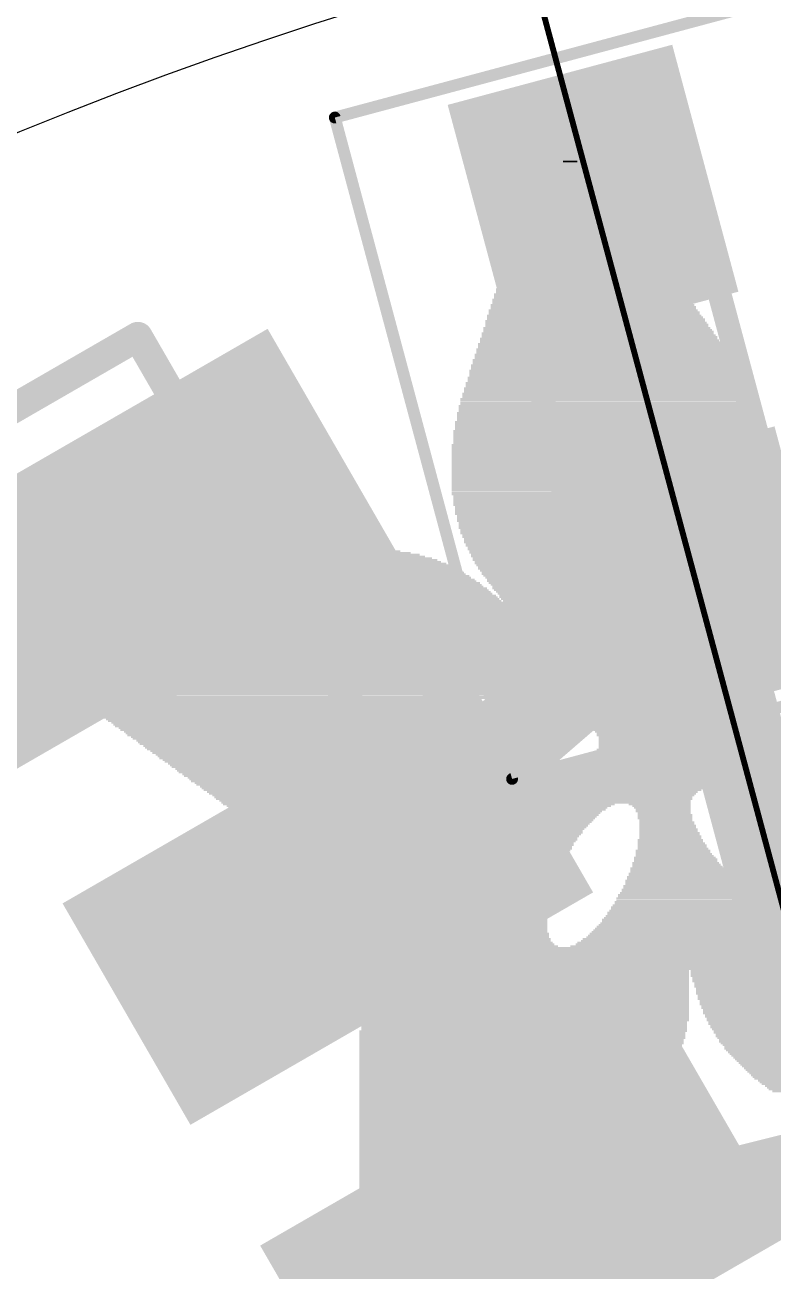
# Model space of a CAD drawing. Extents: x -51 to 51, y -51 to 51.
# Drawn here: x -6.94 to -3.72, y 12.15 to 17.51 of the extents above; entities that cross this region are included whole.
import ezdxf

# ---------------------------------------------------------------- set-up
doc = ezdxf.new("R2010")
doc.units = 0
for name, color, linetype in [('1', 14, 'CONTINUOUS'), ('16', 174, 'CONTINUOUS'), ('20', 178, 'CONTINUOUS'), ('21', 251, 'CONTINUOUS'), ('22', 251, 'CONTINUOUS'), ('23', 178, 'CONTINUOUS'), ('39', 14, 'CONTINUOUS'), ('49', 251, 'CONTINUOUS'), ('51', 251, 'CONTINUOUS')]:
    doc.layers.add(name, color=color, linetype=linetype)

# ---------------------------------------------------------------- blocks, each defined once
blk = doc.blocks.new('RECT')
blk.add_solid([(-0.5, -0.5), (0.5, -0.5), (-0.5, 0.5), (0.5, 0.5)])

msp = doc.modelspace()

# ---------------------------------------------------------------- linework, layer by layer
at = {"layer": '1', "const_width": 0.4064}
for points in [[(-5.6339, 13.7582), (-4.053, 15.1264)], [(-4.053, 15.1264), (-3.813, 14.2301)], [(-3.6157, 13.494), (-3.813, 14.2301)], [(-3.6157, 13.494), (-2, 13.032)]]:
    msp.add_lwpolyline(points, dxfattribs=at)
at = {"layer": '1', "const_width": 0.2032}
for points in [[(-3.9549, 15.1526, 1), (-4.1512, 15.1001)], [(-3.9866, 15.0495, 1), (-4.1195, 15.2032)], [(-3.7149, 14.2564, 1), (-3.9112, 14.2038)], [(-3.9112, 14.2038, 1), (-3.7149, 14.2564)], [(-5.7004, 13.835, 1), (-5.5675, 13.6813)], [(-3.5878, 13.5917, 1), (-3.6436, 13.3963)], [(-3.7138, 13.4677, 1), (-3.5176, 13.5203)]]:
    msp.add_lwpolyline(points, format="xyb", dxfattribs=at)
at = {"layer": '16', "const_width": 0.4064}
msp.add_lwpolyline([(-0.1593, 13.031, 0.4142), (-13.031, 0.1593)], format="xyb", dxfattribs=at)
at = {"layer": '20'}
msp.add_lwpolyline([(0, 18.415, 0.4142), (-18.415, 0)], format="xyb", dxfattribs=at)
at = {"layer": '21', "const_width": 0.127}
for points in [[(-9.915, 14.1732), (-6.4509, 16.1732)], [(-6.4509, 16.1732), (-3.9509, 11.8431)]]:
    msp.add_lwpolyline(points, dxfattribs=at)
at = {"layer": '21'}
for points, const_width in [([(-6.4234, 16.1891, 1), (-6.4784, 16.1574)], 0.0635), ([(-6.4351, 16.1457, 1), (-6.4668, 16.2007)], 0.0635), ([(-7.366, 10.6582, 1), (-7.366, 14.8582, 1), (-7.366, 10.6582)], 0.127)]:
    msp.add_lwpolyline(points, format="xyb", dxfattribs=dict(at, const_width=const_width))
at = {"layer": '23'}
msp.add_point((-4.273, 15.9474), dxfattribs=at)
at = {"layer": '39', "const_width": 0.0508}
for points in [[(-5.6038, 17.1158), (-3.7048, 17.6246)], [(-4.8413, 14.2702), (-5.6038, 17.1158)], [(-2.9423, 14.779), (-4.8413, 14.2702)]]:
    msp.add_lwpolyline(points, dxfattribs=at)
at = {"layer": '39', "const_width": 0.0254}
for points in [[(-5.5915, 17.1191, 1), (-5.6161, 17.1125)], [(-5.6071, 17.128, 1), (-5.6005, 17.1035)], [(-4.8446, 14.2824, 1), (-4.838, 14.2579)], [(-4.8536, 14.2669, 1), (-4.829, 14.2734)]]:
    msp.add_lwpolyline(points, format="xyb", dxfattribs=at)
at = {"layer": '49', "const_width": 0.0254}
msp.add_lwpolyline([(13.148, -49.069), (-13.148, 49.069)], dxfattribs=at)
at = {"layer": '51', "const_width": 0.1016}
for points in [[(-3.7762, 15.712), (-3.9605, 16.3997)], [(-4.5982, 15.4917), (-4.7825, 16.1794)]]:
    msp.add_lwpolyline(points, dxfattribs=at)
at = {"layer": '51', "const_width": 0.0508}
for points in [[(-3.9359, 16.4063, 1), (-3.985, 16.3931)], [(-4.7579, 16.186, 1), (-4.807, 16.1729)], [(-3.8007, 15.7054, 1), (-3.7516, 15.7185)], [(-4.6227, 15.4851, 1), (-4.5736, 15.4983)]]:
    msp.add_lwpolyline(points, format="xyb", dxfattribs=at)

# ---------------------------------------------------------------- block references
at = {"layer": '1', "xscale": 1.1, "rotation": 105}
for p in [(-4.493, 16.7684), (-4.053, 15.1264)]:
    msp.add_blockref('RECT', p, dxfattribs=at)
at = {"layer": '1', "xscale": 2, "yscale": 1.1, "rotation": 210}
for p in [(-6.4839, 15.2304), (-5.6339, 13.7582), (-4.7839, 12.2859)]:
    msp.add_blockref('RECT', p, dxfattribs=at)
at = {"layer": '22', "rotation": 180}
for p, xscale, yscale in [((-4.5987, 16.8885), 0.2286, 0.0076), ((-4.6025, 16.8961), 0.2058, 0.0076), ((-4.5987, 16.9037), 0.1829, 0.0076), ((-4.5987, 16.9113), 0.1524, 0.0076), ((-4.5987, 16.919), 0.1219, 0.0077), ((-4.5911, 16.9266), 0.0609, 0.0076), ((-4.5987, 16.8351), 0.32, 0.0076), ((-4.5987, 16.8428), 0.3048, 0.0077), ((-4.5987, 16.858), 0.2896, 0.0076), ((-4.5987, 16.8504), 0.2896, 0.0076), ((-4.5987, 16.8656), 0.2743, 0.0076), ((-4.5987, 16.8732), 0.2591, 0.0076), ((-4.5987, 16.8809), 0.2438, 0.0077), ((-4.5911, 16.7818), 0.381, 0.0076), ((-4.5911, 16.797), 0.3657, 0.0076), ((-4.5873, 16.7894), 0.3733, 0.0076), ((-4.5949, 16.8199), 0.3429, 0.0076), ((-4.5949, 16.8123), 0.3429, 0.0076), ((-4.5911, 16.8047), 0.3505, 0.0077), ((-4.5949, 16.8275), 0.3277, 0.0076), ((-4.5796, 16.7361), 0.4343, 0.0076), ((-4.5796, 16.7285), 0.4343, 0.0077), ((-4.5873, 16.7589), 0.4039, 0.0076), ((-4.5835, 16.7513), 0.4115, 0.0076), ((-4.5796, 16.7437), 0.4191, 0.0076), ((-4.5873, 16.7742), 0.3887, 0.0076), ((-4.5835, 16.7666), 0.3963, 0.0077), ((-4.572, 16.6904), 0.48, 0.0077), ((-4.5682, 16.6827), 0.4876, 0.0076), ((-4.5682, 16.6751), 0.4876, 0.0076), ((-4.5758, 16.7132), 0.4572, 0.0076), ((-4.5758, 16.7056), 0.4572, 0.0076), ((-4.572, 16.698), 0.4648, 0.0076), ((-4.5758, 16.7208), 0.442, 0.0076), ((-4.5644, 16.6446), 0.5258, 0.0076), ((-4.5606, 16.637), 0.5334, 0.0076), ((-4.5568, 16.6294), 0.541, 0.0076), ((-4.5568, 16.6218), 0.541, 0.0076), ((-4.5682, 16.6675), 0.503, 0.0076), ((-4.5644, 16.6599), 0.5106, 0.0076), ((-4.5606, 16.6523), 0.5182, 0.0077), ((-4.5492, 16.5684), 0.6019, 0.0076), ((-4.553, 16.5913), 0.5791, 0.0076), ((-4.5492, 16.5837), 0.5867, 0.0076), ((-4.5454, 16.5761), 0.5943, 0.0077), ((-4.5568, 16.6142), 0.5563, 0.0077), ((-4.553, 16.6065), 0.5639, 0.0076), ((-4.5492, 16.5989), 0.5715, 0.0076), ((-4.5377, 16.5227), 0.6553, 0.0076), ((-4.5377, 16.5151), 0.6553, 0.0076), ((-4.5415, 16.5456), 0.6325, 0.0076), ((-4.5415, 16.538), 0.6325, 0.0077), ((-4.5377, 16.5303), 0.6401, 0.0076), ((-4.5453, 16.5608), 0.6096, 0.0076), ((-4.5415, 16.5532), 0.6172, 0.0076), ((-4.5301, 16.477), 0.701, 0.0076), ((-4.5263, 16.4694), 0.7086, 0.0076), ((-4.5263, 16.4618), 0.7086, 0.0077), ((-4.5339, 16.4999), 0.6782, 0.0077), ((-4.5301, 16.4922), 0.6858, 0.0076), ((-4.5301, 16.4846), 0.6858, 0.0076), ((-4.5339, 16.5075), 0.663, 0.0076), ((-4.5225, 16.4313), 0.7468, 0.0076), ((-4.5187, 16.4237), 0.7544, 0.0077), ((-4.5149, 16.416), 0.762, 0.0076), ((-4.5149, 16.4084), 0.762, 0.0076), ((-4.5263, 16.4541), 0.7239, 0.0076), ((-4.5225, 16.4465), 0.7315, 0.0076), ((-4.5187, 16.4389), 0.7391, 0.0076), ((-4.5034, 16.3551), 0.8306, 0.0076), ((-4.5111, 16.3779), 0.8001, 0.0076), ((-4.5072, 16.3703), 0.8077, 0.0076), ((-4.5034, 16.3627), 0.8153, 0.0076), ((-4.5149, 16.4008), 0.7773, 0.0076), ((-4.5111, 16.3932), 0.7849, 0.0076), ((-4.5072, 16.3856), 0.7925, 0.0077), ((-4.4958, 16.3094), 0.8763, 0.0077), ((-4.492, 16.3017), 0.884, 0.0076), ((-4.4996, 16.3322), 0.8534, 0.0076), ((-4.4996, 16.3246), 0.8534, 0.0076), ((-4.4958, 16.317), 0.861, 0.0076), ((-4.5034, 16.3475), 0.8306, 0.0077), ((-4.4996, 16.3398), 0.8382, 0.0076), ((-4.4806, 16.2484), 0.9373, 0.0076), ((-4.4882, 16.2636), 0.922, 0.0076), ((-4.4844, 16.256), 0.9296, 0.0076), ((-4.492, 16.2865), 0.8992, 0.0076), ((-4.4882, 16.2789), 0.9068, 0.0076), ((-4.4882, 16.2713), 0.9068, 0.0077), ((-4.492, 16.2941), 0.884, 0.0076), ((-4.4768, 16.2103), 0.9753, 0.0076), ((-4.4729, 16.2027), 0.9829, 0.0076), ((-4.4691, 16.1951), 0.9906, 0.0077), ((-4.4844, 16.2408), 0.9449, 0.0076), ((-4.4806, 16.2332), 0.9525, 0.0077), ((-4.4768, 16.2255), 0.9601, 0.0076), ((-4.4768, 16.2179), 0.9601, 0.0076), ((-4.4615, 16.1417), 1.0516, 0.0076), ((-4.4691, 16.1646), 1.0211, 0.0076), ((-4.4653, 16.157), 1.0287, 0.0077), ((-4.4615, 16.1493), 1.0363, 0.0076), ((-4.4729, 16.1874), 0.9983, 0.0076), ((-4.4691, 16.1798), 1.0059, 0.0076), ((-4.4653, 16.1722), 1.0135, 0.0076), ((-4.4501, 16.0884), 1.1049, 0.0076), ((-4.4539, 16.096), 1.0972, 0.0076), ((-4.4577, 16.1189), 1.0744, 0.0077), ((-4.4539, 16.1112), 1.082, 0.0076), ((-4.4539, 16.1036), 1.082, 0.0076), ((-4.4615, 16.1341), 1.0516, 0.0076), ((-4.4577, 16.1265), 1.0592, 0.0076), ((-4.4463, 16.0503), 1.143, 0.0076), ((-4.4463, 16.0427), 1.143, 0.0077), ((-4.4425, 16.035), 1.1506, 0.0076), ((-4.4501, 16.0731), 1.1202, 0.0076), ((-4.4463, 16.0655), 1.1278, 0.0076), ((-4.4463, 16.0579), 1.1278, 0.0076), ((-4.4501, 16.0808), 1.1049, 0.0077), ((-4.4386, 15.9741), 1.2039, 0.0076), ((-4.4386, 15.9969), 1.1887, 0.0076), ((-4.4386, 15.9893), 1.1887, 0.0076), ((-4.4348, 15.9817), 1.1963, 0.0076), ((-4.4425, 16.0274), 1.1659, 0.0076), ((-4.4425, 16.0198), 1.1659, 0.0076), ((-4.4386, 16.0122), 1.1735, 0.0076), ((-4.4386, 16.0046), 1.1735, 0.0077), ((-4.4348, 15.9284), 1.2421, 0.0077), ((-4.431, 15.9207), 1.2497, 0.0076), ((-4.4348, 15.9512), 1.2269, 0.0076), ((-4.4348, 15.9436), 1.2269, 0.0076), ((-4.431, 15.936), 1.2345, 0.0076), ((-4.4348, 15.9665), 1.2115, 0.0077), ((-4.4348, 15.9588), 1.2115, 0.0076), ((-4.4272, 15.8674), 1.2878, 0.0076), ((-4.431, 15.875), 1.2801, 0.0076), ((-4.431, 15.9055), 1.2649, 0.0076), ((-4.431, 15.8979), 1.2649, 0.0076), ((-4.431, 15.8902), 1.2649, 0.0077), ((-4.4272, 15.8826), 1.2725, 0.0076), ((-4.431, 15.9131), 1.2497, 0.0076), ((-4.4272, 15.8445), 1.303, 0.0076), ((-4.4272, 15.8369), 1.303, 0.0076), ((-4.4272, 15.8293), 1.303, 0.0076), ((-4.4234, 15.8217), 1.3106, 0.0076), ((-4.4234, 15.814), 1.3106, 0.0077), ((-4.4272, 15.8598), 1.2878, 0.0076), ((-4.4272, 15.8521), 1.2878, 0.0077), ((-4.4234, 15.7683), 1.3411, 0.0076), ((-4.4234, 15.7607), 1.3411, 0.0076), ((-4.4272, 15.8064), 1.3183, 0.0076), ((-4.4234, 15.7988), 1.3259, 0.0076), ((-4.4234, 15.7912), 1.3259, 0.0076), ((-4.4234, 15.7836), 1.3259, 0.0076), ((-4.4196, 15.7759), 1.3335, 0.0077), ((-4.4196, 15.7074), 1.364, 0.0076), ((-4.4196, 15.7455), 1.3488, 0.0076), ((-4.4196, 15.7378), 1.3488, 0.0077), ((-4.4196, 15.7302), 1.3488, 0.0076), ((-4.4196, 15.7226), 1.3488, 0.0076), ((-4.4158, 15.715), 1.3564, 0.0076), ((-4.4234, 15.7531), 1.3411, 0.0076), ((-4.4196, 15.6997), 1.364, 0.0077), ((-4.4196, 15.6921), 1.364, 0.0076), ((-4.4196, 15.6845), 1.364, 0.0076), ((-4.4158, 15.6769), 1.3716, 0.0076), ((-4.4158, 15.6693), 1.3716, 0.0076), ((-4.4158, 15.6617), 1.3716, 0.0077), ((-4.4158, 15.654), 1.3716, 0.0076), ((-4.4158, 15.6464), 1.3716, 0.0076), ((-4.4158, 15.6388), 1.3716, 0.0076), ((-4.4158, 15.6312), 1.3716, 0.0076), ((-4.412, 15.6236), 1.3792, 0.0077), ((-4.412, 15.6159), 1.3792, 0.0076), ((-4.412, 15.6083), 1.3792, 0.0076), ((-4.412, 15.6007), 1.3792, 0.0076), ((-4.412, 15.5931), 1.3792, 0.0076), ((-4.412, 15.5855), 1.3792, 0.0077), ((-4.412, 15.5778), 1.3792, 0.0076), ((-4.412, 15.5702), 1.3792, 0.0076), ((-4.412, 15.5626), 1.3792, 0.0076), ((-4.412, 15.555), 1.3792, 0.0076), ((-4.412, 15.5474), 1.3792, 0.0077), ((-4.412, 15.5397), 1.3792, 0.0076), ((-4.412, 15.5321), 1.3792, 0.0076), ((-4.412, 15.5245), 1.3792, 0.0076), ((-4.412, 15.5169), 1.3792, 0.0076), ((-4.412, 15.5093), 1.3792, 0.0077), ((-4.412, 15.5016), 1.3792, 0.0076), ((-4.412, 15.494), 1.3792, 0.0076), ((-4.4082, 15.4864), 1.3716, 0.0076), ((-4.412, 15.4788), 1.364, 0.0076), ((-4.412, 15.4712), 1.364, 0.0077), ((-4.412, 15.4635), 1.364, 0.0076), ((-4.412, 15.4559), 1.364, 0.0076), ((-4.412, 15.4483), 1.364, 0.0076), ((-4.4082, 15.4407), 1.3564, 0.0076), ((-4.4082, 15.4331), 1.3564, 0.0077), ((-4.412, 15.4254), 1.3488, 0.0076), ((-4.412, 15.4178), 1.3488, 0.0076), ((-4.412, 15.4102), 1.3488, 0.0076), ((-4.4082, 15.4026), 1.3411, 0.0076), ((-4.4082, 15.395), 1.3411, 0.0077), ((-4.412, 15.3873), 1.3335, 0.0076), ((-4.412, 15.3797), 1.3335, 0.0076), ((-4.4082, 15.3721), 1.3259, 0.0076), ((-4.412, 15.3645), 1.3182, 0.0076), ((-4.412, 15.3569), 1.3182, 0.0077), ((-4.412, 15.3492), 1.3182, 0.0076), ((-4.4082, 15.3416), 1.3106, 0.0076), ((-4.412, 15.334), 1.303, 0.0076), ((-4.412, 15.3264), 1.303, 0.0076), ((-4.4082, 15.3188), 1.2954, 0.0077), ((-4.412, 15.3111), 1.2878, 0.0076), ((-4.4082, 15.3035), 1.2802, 0.0076), ((-4.4082, 15.2959), 1.2802, 0.0076), ((-4.7206, 15.2883), 0.6554, 0.0076), ((-4.7206, 15.2807), 0.64, 0.0077), ((-4.0539, 15.2883), 0.5563, 0.0076), ((-4.0462, 15.2807), 0.541, 0.0077), ((-2.8766, 15.2807), 1.7526, 0.0077), ((-2.8651, 15.2959), 1.7602, 0.0076), ((-2.8689, 15.2883), 1.7526, 0.0076), ((-2.8575, 15.3035), 1.7602, 0.0076), ((-2.8537, 15.3111), 1.7526, 0.0076), ((-2.8423, 15.3264), 1.7602, 0.0076), ((-2.8461, 15.3188), 1.7526, 0.0077), ((-5.4636, 15.2273), 0.4953, 0.0076), ((-5.456, 15.2349), 0.4343, 0.0076), ((-5.456, 15.2426), 0.3581, 0.0077), ((-5.4522, 15.2502), 0.2591, 0.0076), ((-5.4483, 15.2578), 0.099, 0.0076), ((-4.7244, 15.273), 0.6324, 0.0076), ((-4.7244, 15.2654), 0.6172, 0.0076), ((-4.7282, 15.2578), 0.6096, 0.0076), ((-4.7244, 15.2502), 0.602, 0.0076), ((-4.7282, 15.2426), 0.5944, 0.0077), ((-4.7283, 15.2273), 0.5791, 0.0076), ((-4.7244, 15.2349), 0.5868, 0.0076), ((-4.0462, 15.273), 0.5258, 0.0076), ((-4.0424, 15.2654), 0.5182, 0.0076), ((-4.0386, 15.2578), 0.5106, 0.0076), ((-4.0387, 15.2502), 0.4953, 0.0076), ((-4.0348, 15.2426), 0.4876, 0.0077), ((-4.031, 15.2349), 0.48, 0.0076), ((-4.0348, 15.2273), 0.4724, 0.0076), ((-2.9147, 15.2273), 1.7526, 0.0076), ((-2.907, 15.2349), 1.7526, 0.0076), ((-2.8994, 15.2502), 1.7526, 0.0076), ((-2.8994, 15.2426), 1.7526, 0.0077), ((-2.8918, 15.2578), 1.7526, 0.0076), ((-2.8804, 15.273), 1.7602, 0.0076), ((-2.8842, 15.2654), 1.7526, 0.0076), ((-5.4826, 15.174), 0.8078, 0.0076), ((-5.4788, 15.1816), 0.7696, 0.0076), ((-5.4712, 15.1892), 0.7239, 0.0076), ((-5.4674, 15.1968), 0.6858, 0.0076), ((-5.4674, 15.2045), 0.6401, 0.0077), ((-5.4636, 15.2121), 0.6019, 0.0076), ((-5.4636, 15.2197), 0.5563, 0.0076), ((-4.7245, 15.2197), 0.5715, 0.0076), ((-4.7245, 15.2121), 0.5715, 0.0076), ((-4.7244, 15.2045), 0.5562, 0.0077), ((-4.7244, 15.1968), 0.5562, 0.0076), ((-4.7206, 15.1892), 0.5486, 0.0076), ((-4.7206, 15.1816), 0.5334, 0.0076), ((-4.7206, 15.174), 0.5334, 0.0076), ((-4.031, 15.2197), 0.4648, 0.0076), ((-4.031, 15.2121), 0.4496, 0.0076), ((-3.1547, 15.2045), 2.2022, 0.0077), ((-3.1547, 15.1968), 2.187, 0.0076), ((-3.1547, 15.1892), 2.187, 0.0076), ((-3.1547, 15.1816), 2.1717, 0.0076), ((-3.1585, 15.174), 2.164, 0.0076), ((-2.9223, 15.2121), 1.7526, 0.0076), ((-2.9147, 15.2197), 1.7526, 0.0076), ((-5.5245, 15.1206), 1.0592, 0.0076), ((-5.5131, 15.1283), 1.0211, 0.0077), ((-5.5093, 15.1359), 0.983, 0.0076), ((-5.5017, 15.1435), 0.9525, 0.0076), ((-5.4978, 15.1511), 0.9144, 0.0076), ((-5.4903, 15.1587), 0.8839, 0.0076), ((-5.4864, 15.1664), 0.8458, 0.0077), ((-4.7168, 15.1664), 0.5258, 0.0077), ((-4.713, 15.1587), 0.5182, 0.0076), ((-4.713, 15.1511), 0.5182, 0.0076), ((-4.7092, 15.1435), 0.5105, 0.0076), ((-4.7092, 15.1359), 0.4953, 0.0076), ((-4.7054, 15.1283), 0.4877, 0.0077), ((-4.7054, 15.1206), 0.4877, 0.0076), ((-3.1585, 15.1664), 2.1488, 0.0077), ((-3.1585, 15.1587), 2.1488, 0.0076), ((-3.1585, 15.1511), 2.1336, 0.0076), ((-3.1623, 15.1435), 2.126, 0.0076), ((-3.1661, 15.1359), 2.1184, 0.0076), ((-3.1623, 15.1283), 2.1108, 0.0077), ((-3.1662, 15.1206), 2.1031, 0.0076), ((-5.574, 15.0673), 1.2954, 0.0076), ((-5.5627, 15.0749), 1.2573, 0.0076), ((-5.555, 15.0825), 1.2268, 0.0076), ((-5.5474, 15.0902), 1.1963, 0.0077), ((-5.5436, 15.0978), 1.1583, 0.0076), ((-5.536, 15.1054), 1.1277, 0.0076), ((-5.5284, 15.113), 1.0973, 0.0076), ((-4.7016, 15.113), 0.4801, 0.0076), ((-4.6978, 15.1054), 0.4725, 0.0076), ((-4.6939, 15.0978), 0.4648, 0.0076), ((-4.6939, 15.0902), 0.4648, 0.0077), ((-4.6901, 15.0825), 0.4572, 0.0076), ((-4.6863, 15.0749), 0.4496, 0.0076), ((-4.6825, 15.0673), 0.442, 0.0076), ((-3.1662, 15.113), 2.0879, 0.0076), ((-3.1662, 15.1054), 2.0879, 0.0076), ((-3.17, 15.0978), 2.0803, 0.0076), ((-3.1699, 15.0902), 2.065, 0.0077), ((-3.1737, 15.0825), 2.0574, 0.0076), ((-3.1737, 15.0749), 2.0574, 0.0076), ((-3.1776, 15.0673), 2.0497, 0.0076), ((-5.4255, 15.014), 1.9279, 0.0077), ((-5.4102, 15.0216), 1.8974, 0.0076), ((-5.3988, 15.0292), 1.8745, 0.0076), ((-5.6007, 15.0368), 1.425, 0.0076), ((-5.5931, 15.0444), 1.3944, 0.0076), ((-5.5855, 15.0521), 1.364, 0.0077), ((-5.5779, 15.0597), 1.3335, 0.0076), ((-4.6787, 15.0597), 0.4344, 0.0076), ((-4.6787, 15.0521), 0.4344, 0.0077), ((-4.6749, 15.0444), 0.4267, 0.0076), ((-4.6711, 15.0368), 0.4191, 0.0076), ((-3.1776, 15.0597), 2.0345, 0.0076), ((-3.1814, 15.0521), 2.0269, 0.0077), ((-3.1814, 15.0444), 2.0269, 0.0076), ((-3.1852, 15.0368), 2.0193, 0.0076), ((-3.1852, 15.0292), 2.0041, 0.0076), ((-3.189, 15.0216), 1.9964, 0.0076), ((-3.189, 15.014), 1.9964, 0.0077), ((-5.5017, 14.9606), 2.0955, 0.0076), ((-5.4902, 14.9682), 2.0726, 0.0076), ((-5.4826, 14.9759), 2.0422, 0.0077), ((-5.4712, 14.9835), 2.0193, 0.0076), ((-5.4598, 14.9911), 1.9965, 0.0076), ((-5.4483, 14.9987), 1.9736, 0.0076), ((-5.4369, 15.0063), 1.9507, 0.0076), ((-3.1928, 15.0063), 1.9888, 0.0076), ((-3.1966, 14.9987), 1.9812, 0.0076), ((-3.1928, 14.9911), 1.9736, 0.0076), ((-3.1966, 14.9835), 1.966, 0.0076), ((-3.2004, 14.9759), 1.9584, 0.0077), ((-3.2043, 14.9682), 1.9507, 0.0076), ((-3.2043, 14.9606), 1.9507, 0.0076), ((-5.5703, 14.9073), 2.2479, 0.0076), ((-5.5626, 14.9149), 2.2326, 0.0076), ((-5.5588, 14.9225), 2.2098, 0.0076), ((-5.5474, 14.9301), 2.1869, 0.0076), ((-5.5398, 14.9378), 2.1717, 0.0077), ((-5.5283, 14.9454), 2.1488, 0.0076), ((-5.5169, 14.953), 2.126, 0.0076), ((-3.2081, 14.953), 1.9431, 0.0076), ((-3.2119, 14.9454), 1.9355, 0.0076), ((-3.2157, 14.9225), 1.9127, 0.0076), ((-3.2119, 14.9378), 1.9203, 0.0077), ((-3.2119, 14.9301), 1.9203, 0.0076), ((-3.2195, 14.9149), 1.905, 0.0076), ((-3.2233, 14.9073), 1.8974, 0.0076), ((-5.5931, 14.8539), 2.3088, 0.0076), ((-5.5893, 14.8692), 2.3012, 0.0076), ((-5.5893, 14.8616), 2.3012, 0.0077), ((-5.5855, 14.8768), 2.2936, 0.0076), ((-5.5855, 14.8844), 2.2784, 0.0076), ((-5.5817, 14.892), 2.2707, 0.0076), ((-5.5741, 14.8997), 2.2555, 0.0077), ((-3.2233, 14.8997), 1.8974, 0.0077), ((-3.2271, 14.892), 1.8898, 0.0076), ((-3.2309, 14.8844), 1.8822, 0.0076), ((-3.2347, 14.8768), 1.8746, 0.0076), ((-3.2347, 14.8692), 1.8746, 0.0076), ((-3.2386, 14.8616), 1.8669, 0.0077), ((-3.2424, 14.8539), 1.8593, 0.0076), ((-5.5969, 14.8082), 2.347, 0.0076), ((-5.5969, 14.8006), 2.347, 0.0076), ((-5.5969, 14.8311), 2.3318, 0.0076), ((-5.5969, 14.8235), 2.3318, 0.0077), ((-5.5931, 14.8158), 2.3394, 0.0076), ((-5.593, 14.8463), 2.3241, 0.0076), ((-5.593, 14.8387), 2.3241, 0.0076), ((-3.2424, 14.8463), 1.8593, 0.0076), ((-3.8596, 14.8387), 0.6249, 0.0076), ((-3.8824, 14.8311), 0.5792, 0.0076), ((-3.8977, 14.8235), 0.5487, 0.0077), ((-3.9091, 14.8158), 0.5258, 0.0076), ((-3.9205, 14.8082), 0.503, 0.0076), ((-3.932, 14.8006), 0.4801, 0.0076), ((-5.5931, 14.7625), 2.3698, 0.0076), ((-5.5893, 14.7549), 2.3774, 0.0076), ((-5.5893, 14.7473), 2.3774, 0.0077), ((-5.5931, 14.793), 2.3546, 0.0076), ((-5.5931, 14.7854), 2.3546, 0.0077), ((-5.5893, 14.7777), 2.3622, 0.0076), ((-5.5893, 14.7701), 2.3622, 0.0076), ((-3.9701, 14.7701), 0.4191, 0.0076), ((-3.9777, 14.7625), 0.4039, 0.0076), ((-3.9853, 14.7549), 0.3886, 0.0076), ((-3.9891, 14.7473), 0.381, 0.0077), ((-3.9396, 14.793), 0.4649, 0.0076), ((-3.951, 14.7854), 0.442, 0.0077), ((-3.9586, 14.7777), 0.4268, 0.0076), ((-5.5855, 14.7396), 2.3851, 0.0076), ((-5.5855, 14.732), 2.3851, 0.0076), ((-5.5779, 14.7244), 2.3851, 0.0076), ((-5.5779, 14.7168), 2.3851, 0.0076), ((-5.5741, 14.7092), 2.3927, 0.0077), ((-5.5741, 14.7015), 2.3927, 0.0076), ((-5.5665, 14.6939), 2.3927, 0.0076), ((-4.0348, 14.7015), 0.32, 0.0076), ((-4.0386, 14.6939), 0.3124, 0.0076), ((-4.0082, 14.732), 0.3581, 0.0076), ((-4.012, 14.7244), 0.3505, 0.0076), ((-4.0196, 14.7168), 0.3353, 0.0076), ((-4.0233, 14.7092), 0.3277, 0.0077), ((-3.9967, 14.7396), 0.3658, 0.0076), ((-5.5627, 14.6863), 2.4003, 0.0076), ((-5.5627, 14.6787), 2.4003, 0.0076), ((-5.5549, 14.6711), 2.4003, 0.0077), ((-5.5474, 14.6634), 2.4003, 0.0076), ((-5.5436, 14.6558), 2.4079, 0.0076), ((-5.536, 14.6482), 2.4079, 0.0076), ((-5.5284, 14.6406), 2.4079, 0.0076), ((-4.0844, 14.6406), 0.2819, 0.0076), ((-4.0729, 14.6558), 0.2896, 0.0076), ((-4.0767, 14.6482), 0.282, 0.0076), ((-4.0653, 14.6634), 0.2896, 0.0076), ((-4.0539, 14.6787), 0.2971, 0.0076), ((-4.0576, 14.6711), 0.2895, 0.0077), ((-4.0424, 14.6863), 0.3048, 0.0076), ((-5.5207, 14.633), 2.408, 0.0077), ((-5.5093, 14.6253), 2.4155, 0.0076), ((-5.3378, 14.6177), 2.7432, 0.0076), ((-5.8521, 14.6101), 1.6993, 0.0076), ((-5.8674, 14.6025), 1.6536, 0.0076), ((-5.8712, 14.5949), 1.6154, 0.0077), ((-5.875, 14.5872), 1.5926, 0.0076), ((-4.3891, 14.6101), 0.8306, 0.0076), ((-4.3701, 14.6025), 0.7772, 0.0076), ((-4.351, 14.5949), 0.7391, 0.0077), ((-4.3396, 14.5872), 0.701, 0.0076), ((-4.1034, 14.6253), 0.2896, 0.0076), ((-4.0919, 14.633), 0.2819, 0.0077), ((-5.8788, 14.5796), 1.5697, 0.0076), ((-5.8788, 14.572), 1.5393, 0.0076), ((-5.8788, 14.5644), 1.524, 0.0076), ((-5.8788, 14.5568), 1.5087, 0.0077), ((-5.875, 14.5491), 1.4859, 0.0076), ((-5.875, 14.5415), 1.4707, 0.0076), ((-5.8712, 14.5339), 1.463, 0.0076), ((-4.332, 14.5796), 0.6706, 0.0076), ((-4.3205, 14.572), 0.6477, 0.0076), ((-4.3129, 14.5644), 0.6172, 0.0076), ((-4.3053, 14.5568), 0.602, 0.0077), ((-4.3015, 14.5491), 0.5792, 0.0076), ((-4.2938, 14.5415), 0.5639, 0.0076), ((-4.2862, 14.5339), 0.5487, 0.0076), ((-5.8636, 14.5263), 1.4478, 0.0076), ((-5.8598, 14.5187), 1.4402, 0.0077), ((-5.8521, 14.511), 1.4249, 0.0076), ((-5.8483, 14.5034), 1.4173, 0.0076), ((-5.8445, 14.4958), 1.4097, 0.0076), ((-5.8369, 14.4882), 1.3945, 0.0076), ((-5.8293, 14.4806), 1.3944, 0.0077), ((-5.8179, 14.4729), 1.3868, 0.0076), ((-4.2786, 14.5263), 0.5334, 0.0076), ((-4.2748, 14.5187), 0.5258, 0.0077), ((-4.2672, 14.511), 0.5106, 0.0076), ((-4.2634, 14.5034), 0.503, 0.0076), ((-4.2595, 14.4958), 0.4953, 0.0076), ((-4.2519, 14.4882), 0.4953, 0.0076), ((-4.2481, 14.4806), 0.4877, 0.0077), ((-4.2405, 14.4729), 0.4877, 0.0076), ((-3.1852, 14.4729), 1.1354, 0.0076), ((-3.1738, 14.4806), 1.1277, 0.0077), ((-5.8141, 14.4653), 1.3792, 0.0076), ((-5.8064, 14.4577), 1.3793, 0.0076), ((-5.795, 14.4501), 1.3716, 0.0076), ((-5.7874, 14.4425), 1.3716, 0.0077), ((-5.776, 14.4348), 1.364, 0.0076), ((-5.7645, 14.4272), 1.3716, 0.0076), ((-5.7569, 14.4196), 1.3716, 0.0076), ((-4.2329, 14.4653), 0.4877, 0.0076), ((-4.2253, 14.4577), 0.503, 0.0076), ((-4.2062, 14.4501), 0.5257, 0.0076), ((-3.5586, 14.4425), 1.8211, 0.0077), ((-3.5624, 14.4348), 1.8135, 0.0076), ((-3.5662, 14.4272), 1.8059, 0.0076), ((-3.5737, 14.4196), 1.7907, 0.0076), ((-3.2499, 14.4501), 1.2192, 0.0076), ((-3.2233, 14.4577), 1.1811, 0.0076), ((-3.2042, 14.4653), 1.1582, 0.0076), ((-5.7417, 14.412), 1.3716, 0.0076), ((-5.7302, 14.4044), 1.3793, 0.0077), ((-5.7226, 14.3967), 1.3792, 0.0076), ((-5.7036, 14.3891), 1.3868, 0.0076), ((-5.6922, 14.3815), 1.3945, 0.0076), ((-5.6769, 14.3739), 1.3944, 0.0076), ((-5.6616, 14.3663), 1.4097, 0.0077), ((-3.6271, 14.3663), 1.7602, 0.0077), ((-3.6119, 14.3739), 1.7602, 0.0076), ((-3.6043, 14.3815), 1.7602, 0.0076), ((-3.5891, 14.3967), 1.7755, 0.0076), ((-3.5967, 14.3891), 1.7603, 0.0076), ((-3.5776, 14.412), 1.783, 0.0076), ((-3.5814, 14.4044), 1.7754, 0.0077), ((-5.6465, 14.3586), 1.4249, 0.0076), ((-5.6236, 14.351), 1.4402, 0.0076), ((-5.6045, 14.3434), 1.463, 0.0076), ((-5.5779, 14.3358), 1.4859, 0.0076), ((-5.5436, 14.3282), 1.5393, 0.0077), ((-4.5644, 14.3205), 3.4824, 0.0076), ((-4.5644, 14.3129), 3.4518, 0.0076), ((-3.7224, 14.3282), 1.8288, 0.0077), ((-3.6881, 14.3358), 1.7907, 0.0076), ((-3.6691, 14.3434), 1.7679, 0.0076), ((-3.6538, 14.351), 1.7678, 0.0076), ((-3.6386, 14.3586), 1.7679, 0.0076), ((-4.5682, 14.3053), 3.429, 0.0076), ((-4.572, 14.2977), 3.4062, 0.0076), ((-4.572, 14.2901), 3.3756, 0.0077), ((-4.5758, 14.2824), 3.3528, 0.0076), ((-4.5796, 14.2748), 3.3147, 0.0076), ((-4.5873, 14.2672), 3.2843, 0.0076), ((-4.5949, 14.2596), 3.2537, 0.0076), ((-4.5987, 14.252), 3.2156, 0.0077), ((-4.6101, 14.2443), 3.1776, 0.0076), ((-4.6215, 14.2367), 3.1242, 0.0076), ((-4.7397, 14.2291), 2.8727, 0.0076), ((-5.0978, 14.2215), 2.1412, 0.0076), ((-5.0978, 14.2139), 2.1108, 0.0077), ((-5.0978, 14.2062), 2.0955, 0.0076), ((-3.6195, 14.2215), 0.6934, 0.0076), ((-3.5967, 14.2139), 0.6935, 0.0077), ((-3.57, 14.2062), 0.701, 0.0076), ((-5.094, 14.1986), 2.0726, 0.0076), ((-5.094, 14.191), 2.0574, 0.0076), ((-5.0902, 14.1834), 2.0498, 0.0076), ((-5.0864, 14.1758), 2.0269, 0.0077), ((-5.0826, 14.1681), 2.0193, 0.0076), ((-5.2426, 14.1605), 1.684, 0.0076), ((-5.2426, 14.1529), 1.6535, 0.0076), ((-4.2062, 14.1605), 0.2667, 0.0076), ((-4.1986, 14.1529), 0.2515, 0.0076), ((-3.551, 14.1986), 0.7087, 0.0076), ((-3.5319, 14.191), 0.7163, 0.0076), ((-3.5129, 14.1834), 0.7239, 0.0076), ((-3.4938, 14.1758), 0.7315, 0.0077), ((-3.4786, 14.1681), 0.7315, 0.0076), ((-3.4671, 14.1605), 0.7392, 0.0076), ((-3.4481, 14.1529), 0.7467, 0.0076), ((-5.2464, 14.1453), 1.6307, 0.0076), ((-5.2426, 14.1377), 1.6078, 0.0077), ((-5.2464, 14.13), 1.585, 0.0076), ((-5.2464, 14.1224), 1.5697, 0.0076), ((-5.2426, 14.1148), 1.5469, 0.0076), ((-5.2426, 14.1072), 1.5316, 0.0076), ((-5.2388, 14.0996), 1.5087, 0.0077), ((-4.1948, 14.1453), 0.2438, 0.0076), ((-4.191, 14.1377), 0.2362, 0.0077), ((-4.191, 14.13), 0.2362, 0.0076), ((-4.1872, 14.1224), 0.2286, 0.0076), ((-4.1834, 14.1148), 0.2362, 0.0076), ((-4.1834, 14.1072), 0.2362, 0.0076), ((-4.1834, 14.0996), 0.2362, 0.0077), ((-3.4405, 14.1453), 0.7467, 0.0076), ((-3.4252, 14.1377), 0.7468, 0.0077), ((-3.4138, 14.13), 0.7544, 0.0076), ((-3.4023, 14.1224), 0.762, 0.0076), ((-3.3947, 14.1148), 0.762, 0.0076), ((-3.3795, 14.1072), 0.762, 0.0076), ((-3.3719, 14.0996), 0.762, 0.0077), ((-5.2388, 14.0919), 1.4935, 0.0076), ((-5.2388, 14.0843), 1.4783, 0.0076), ((-5.235, 14.0767), 1.4555, 0.0076), ((-5.235, 14.0691), 1.4401, 0.0076), ((-5.235, 14.0615), 1.4249, 0.0077), ((-5.2312, 14.0538), 1.4021, 0.0076), ((-5.2312, 14.0462), 1.3869, 0.0076), ((-4.1796, 14.0919), 0.2286, 0.0076), ((-4.1758, 14.0843), 0.2362, 0.0076), ((-4.1758, 14.0767), 0.2362, 0.0076), ((-4.1719, 14.0691), 0.2439, 0.0076), ((-4.1719, 14.0615), 0.2439, 0.0077), ((-4.1681, 14.0538), 0.2515, 0.0076), ((-4.1681, 14.0462), 0.2515, 0.0076), ((-3.3604, 14.0919), 0.7696, 0.0076), ((-3.3528, 14.0843), 0.7696, 0.0076), ((-3.3452, 14.0767), 0.7696, 0.0076), ((-3.3376, 14.0691), 0.7696, 0.0076), ((-5.2235, 14.0386), 1.3716, 0.0076), ((-5.2197, 14.031), 1.3488, 0.0076), ((-5.2198, 14.0234), 1.3335, 0.0077), ((-5.2159, 14.0157), 1.3106, 0.0076), ((-5.2083, 14.0081), 1.2954, 0.0076), ((-5.2045, 14.0005), 1.2725, 0.0076), ((-5.2007, 13.9929), 1.2497, 0.0076), ((-4.1606, 14.0081), 0.2819, 0.0076), ((-4.1606, 14.0005), 0.2819, 0.0076), ((-4.1567, 13.9929), 0.2896, 0.0076), ((-4.1606, 14.0234), 0.2667, 0.0077), ((-4.1606, 14.0157), 0.2667, 0.0076), ((-4.1643, 14.0386), 0.2591, 0.0076), ((-4.1643, 14.031), 0.2591, 0.0076), ((-5.1969, 13.9853), 1.2421, 0.0077), ((-5.1892, 13.9776), 1.2116, 0.0076), ((-5.1816, 13.97), 1.1964, 0.0076), ((-5.1778, 13.9624), 1.1734, 0.0076), ((-5.4064, 13.9548), 0.6858, 0.0076), ((-5.4064, 13.9472), 0.64, 0.0077), ((-5.4102, 13.9395), 0.602, 0.0076), ((-4.8425, 13.9395), 0.4724, 0.0076), ((-4.8349, 13.9472), 0.4724, 0.0077), ((-4.8273, 13.9548), 0.4572, 0.0076), ((-4.1491, 13.9624), 0.32, 0.0076), ((-4.1491, 13.9548), 0.32, 0.0076), ((-4.1453, 13.9472), 0.3276, 0.0077), ((-4.1414, 13.9395), 0.3353, 0.0076), ((-4.1529, 13.9853), 0.2972, 0.0077), ((-4.1529, 13.9776), 0.2972, 0.0076), ((-4.1491, 13.97), 0.3048, 0.0076), ((-5.4064, 13.9319), 0.5638, 0.0076), ((-5.4064, 13.9243), 0.5182, 0.0076), ((-5.4064, 13.9167), 0.4724, 0.0076), ((-5.4064, 13.9091), 0.4268, 0.0077), ((-5.4064, 13.9014), 0.3658, 0.0076), ((-5.4026, 13.8938), 0.2972, 0.0076), ((-5.4026, 13.8862), 0.221, 0.0076), ((-4.8921, 13.8862), 0.5257, 0.0076), ((-4.8883, 13.8938), 0.5181, 0.0076), ((-4.8806, 13.9014), 0.5182, 0.0076), ((-4.873, 13.9091), 0.503, 0.0077), ((-4.8654, 13.9167), 0.5029, 0.0076), ((-4.8578, 13.9243), 0.4877, 0.0076), ((-4.8502, 13.9319), 0.4877, 0.0076), ((-4.13, 13.8862), 0.4039, 0.0076), ((-4.1377, 13.9091), 0.3734, 0.0077), ((-4.1339, 13.9014), 0.381, 0.0076), ((-4.13, 13.8938), 0.3887, 0.0076), ((-4.1414, 13.9319), 0.3505, 0.0076), ((-4.1376, 13.9243), 0.3581, 0.0076), ((-4.1376, 13.9167), 0.3581, 0.0076), ((-5.3988, 13.8786), 0.0762, 0.0076), ((-4.9378, 13.8329), 0.5715, 0.0077), ((-4.934, 13.8405), 0.5639, 0.0076), ((-4.9264, 13.8481), 0.5639, 0.0076), ((-4.9226, 13.8557), 0.5563, 0.0076), ((-4.9149, 13.8633), 0.541, 0.0076), ((-4.9073, 13.871), 0.541, 0.0077), ((-4.9035, 13.8786), 0.5334, 0.0076), ((-4.1148, 13.8329), 0.48, 0.0077), ((-4.1186, 13.8481), 0.4572, 0.0076), ((-4.1148, 13.8405), 0.4648, 0.0076), ((-4.1225, 13.8633), 0.4343, 0.0076), ((-4.1186, 13.8557), 0.442, 0.0076), ((-4.1263, 13.8786), 0.4115, 0.0076), ((-4.1225, 13.871), 0.4191, 0.0077), ((-4.9759, 13.7795), 0.602, 0.0076), ((-4.9683, 13.7871), 0.6019, 0.0076), ((-4.9645, 13.7948), 0.5943, 0.0077), ((-4.9607, 13.8024), 0.5867, 0.0076), ((-4.953, 13.81), 0.5868, 0.0076), ((-4.9492, 13.8176), 0.5792, 0.0076), ((-4.9454, 13.8252), 0.5715, 0.0076), ((-4.0919, 13.7795), 0.5715, 0.0076), ((-4.0996, 13.7948), 0.541, 0.0077), ((-4.0957, 13.7871), 0.5487, 0.0076), ((-4.1034, 13.81), 0.5182, 0.0076), ((-4.0996, 13.8024), 0.5258, 0.0076), ((-4.111, 13.8252), 0.4876, 0.0076), ((-4.1071, 13.8176), 0.4953, 0.0076), ((-5.0026, 13.7262), 0.6401, 0.0076), ((-4.9988, 13.7338), 0.6325, 0.0076), ((-4.9949, 13.749), 0.6248, 0.0076), ((-4.9949, 13.7414), 0.6248, 0.0076), ((-4.9873, 13.7567), 0.6248, 0.0077), ((-4.9835, 13.7643), 0.6172, 0.0076), ((-4.9797, 13.7719), 0.6096, 0.0076), ((-4.0615, 13.7262), 0.6934, 0.0076), ((-4.0729, 13.7414), 0.6554, 0.0076), ((-4.0653, 13.7338), 0.6706, 0.0076), ((-4.0843, 13.7567), 0.6172, 0.0077), ((-4.0767, 13.749), 0.6324, 0.0076), ((-4.0919, 13.7719), 0.5867, 0.0076), ((-4.0843, 13.7643), 0.602, 0.0076), ((-5.0254, 13.6728), 0.6706, 0.0076), ((-5.0216, 13.6805), 0.663, 0.0077), ((-5.0178, 13.6957), 0.6553, 0.0076), ((-5.0178, 13.6881), 0.6553, 0.0076), ((-5.014, 13.7033), 0.6477, 0.0076), ((-5.0064, 13.7186), 0.6477, 0.0077), ((-5.0064, 13.7109), 0.6477, 0.0076), ((-3.5586, 13.6728), 1.7755, 0.0076), ((-3.5548, 13.6805), 1.7679, 0.0077), ((-3.5547, 13.6957), 1.7526, 0.0076), ((-3.5509, 13.6881), 1.7602, 0.0076), ((-4.0271, 13.7033), 0.7925, 0.0076), ((-4.0576, 13.7186), 0.7163, 0.0077), ((-4.0463, 13.7109), 0.7391, 0.0076), ((-5.0368, 13.6271), 0.6934, 0.0076), ((-5.0368, 13.6195), 0.6934, 0.0076), ((-5.033, 13.6424), 0.6858, 0.0077), ((-5.033, 13.6347), 0.6858, 0.0076), ((-5.0292, 13.6576), 0.6782, 0.0076), ((-5.0292, 13.65), 0.6782, 0.0076), ((-5.0254, 13.6652), 0.6706, 0.0076), ((-3.57, 13.6195), 1.844, 0.0076), ((-3.5662, 13.6271), 1.8364, 0.0076), ((-3.5662, 13.6347), 1.8212, 0.0076), ((-3.5624, 13.6424), 1.8135, 0.0077), ((-3.5586, 13.65), 1.8059, 0.0076), ((-3.5586, 13.6652), 1.7907, 0.0076), ((-3.5586, 13.6576), 1.7907, 0.0076), ((-5.0407, 13.5662), 0.7467, 0.0077), ((-5.0407, 13.5814), 0.7315, 0.0076), ((-5.0407, 13.5738), 0.7315, 0.0076), ((-5.0407, 13.5966), 0.7163, 0.0076), ((-5.0407, 13.589), 0.7163, 0.0076), ((-5.0407, 13.6119), 0.7011, 0.0076), ((-5.0369, 13.6043), 0.7087, 0.0077), ((-3.5967, 13.5662), 1.9279, 0.0077), ((-3.589, 13.5738), 1.9126, 0.0076), ((-3.5852, 13.5814), 1.905, 0.0076), ((-3.5814, 13.589), 1.8822, 0.0076), ((-3.5776, 13.5966), 1.8746, 0.0076), ((-3.5737, 13.6043), 1.8669, 0.0077), ((-3.5738, 13.6119), 1.8516, 0.0076), ((-4.0234, 13.5281), 2.8118, 0.0077), ((-4.0234, 13.5204), 2.8118, 0.0076), ((-4.0196, 13.5128), 2.8194, 0.0076), ((-4.0196, 13.5357), 2.8041, 0.0076), ((-4.0233, 13.5433), 2.7965, 0.0076), ((-5.0368, 13.5585), 0.7544, 0.0076), ((-5.0292, 13.5509), 0.7696, 0.0076), ((-3.6081, 13.5509), 1.966, 0.0076), ((-3.5967, 13.5585), 1.9431, 0.0076), ((-4.0233, 13.4595), 2.8575, 0.0076), ((-4.0196, 13.4671), 2.8499, 0.0076), ((-4.0233, 13.4823), 2.8423, 0.0076), ((-4.0233, 13.4747), 2.8423, 0.0076), ((-4.0234, 13.5052), 2.827, 0.0076), ((-4.0234, 13.4976), 2.827, 0.0076), ((-4.0196, 13.49), 2.8347, 0.0077), ((-4.7701, 13.429), 1.3792, 0.0076), ((-4.7701, 13.4214), 1.3792, 0.0076), ((-4.7701, 13.4138), 1.3792, 0.0077), ((-4.7701, 13.4061), 1.3792, 0.0076), ((-4.7663, 13.4442), 1.3716, 0.0076), ((-4.7663, 13.4366), 1.3716, 0.0076), ((-4.0233, 13.4519), 2.8575, 0.0077), ((-3.33, 13.4442), 1.4859, 0.0076), ((-3.33, 13.4366), 1.4859, 0.0076), ((-3.33, 13.429), 1.4859, 0.0076), ((-3.3262, 13.4214), 1.4935, 0.0076), ((-3.3224, 13.4138), 1.4859, 0.0077), ((-3.3224, 13.4061), 1.4859, 0.0076), ((-4.7778, 13.368), 1.3945, 0.0076), ((-4.7778, 13.3604), 1.3945, 0.0076), ((-4.7778, 13.3528), 1.3945, 0.0076), ((-4.774, 13.3985), 1.3869, 0.0076), ((-4.774, 13.3909), 1.3869, 0.0076), ((-4.774, 13.3833), 1.3869, 0.0076), ((-4.774, 13.3757), 1.3869, 0.0077), ((-3.3186, 13.3985), 1.4935, 0.0076), ((-3.3148, 13.3909), 1.4859, 0.0076), ((-3.3148, 13.3833), 1.4859, 0.0076), ((-3.3109, 13.3757), 1.4936, 0.0077), ((-3.3071, 13.368), 1.4859, 0.0076), ((-3.3071, 13.3604), 1.4859, 0.0076), ((-3.3071, 13.3528), 1.4859, 0.0076), ((-4.7816, 13.3299), 1.4021, 0.0076), ((-4.7816, 13.3223), 1.4021, 0.0076), ((-4.7816, 13.3147), 1.4021, 0.0076), ((-4.7816, 13.3071), 1.4021, 0.0076), ((-4.7816, 13.2995), 1.4021, 0.0077), ((-4.7778, 13.3452), 1.3945, 0.0076), ((-4.7778, 13.3376), 1.3945, 0.0077), ((-3.3033, 13.3452), 1.4935, 0.0076), ((-3.2995, 13.3376), 1.4859, 0.0077), ((-3.2995, 13.3299), 1.4859, 0.0076), ((-3.2957, 13.3223), 1.4935, 0.0076), ((-3.2919, 13.3147), 1.4859, 0.0076), ((-3.2919, 13.3071), 1.4859, 0.0076), ((-3.2881, 13.2995), 1.4935, 0.0077), ((-4.7854, 13.2766), 1.4097, 0.0076), ((-4.7854, 13.269), 1.4097, 0.0076), ((-4.7854, 13.2614), 1.4097, 0.0077), ((-4.7854, 13.2537), 1.4097, 0.0076), ((-4.7854, 13.2461), 1.4097, 0.0076), ((-4.7816, 13.2918), 1.4021, 0.0076), ((-4.7816, 13.2842), 1.4021, 0.0076), ((-3.2843, 13.2918), 1.4859, 0.0076), ((-3.2843, 13.2842), 1.4859, 0.0076), ((-3.2767, 13.2766), 1.4859, 0.0076), ((-3.2767, 13.269), 1.4859, 0.0076), ((-3.2767, 13.2614), 1.4859, 0.0077), ((-3.269, 13.2537), 1.4859, 0.0076), ((-3.269, 13.2461), 1.4859, 0.0076), ((-4.7854, 13.2385), 1.4097, 0.0076), ((-4.7854, 13.2309), 1.4097, 0.0076), ((-4.7892, 13.2233), 1.4021, 0.0077), ((-4.7892, 13.2156), 1.4021, 0.0076), ((-4.7892, 13.208), 1.4021, 0.0076), ((-4.7892, 13.2004), 1.4021, 0.0076), ((-4.7892, 13.1928), 1.4021, 0.0076), ((-3.2652, 13.2385), 1.4783, 0.0076), ((-3.2614, 13.2309), 1.4859, 0.0076), ((-3.2576, 13.2233), 1.4783, 0.0077), ((-3.2576, 13.2156), 1.4783, 0.0076), ((-3.25, 13.208), 1.4783, 0.0076), ((-3.25, 13.2004), 1.4783, 0.0076), ((-3.2462, 13.1928), 1.4707, 0.0076), ((-4.793, 13.1852), 1.4097, 0.0077), ((-4.7968, 13.1775), 1.402, 0.0076), ((-4.7968, 13.1699), 1.402, 0.0076), ((-4.7968, 13.1623), 1.402, 0.0076), ((-4.7968, 13.1547), 1.402, 0.0076), ((-4.8006, 13.1471), 1.3944, 0.0077), ((-4.8006, 13.1394), 1.3944, 0.0076), ((-3.2385, 13.1852), 1.4706, 0.0077), ((-3.2385, 13.1775), 1.4706, 0.0076), ((-3.2347, 13.1699), 1.463, 0.0076), ((-3.2309, 13.1623), 1.4706, 0.0076), ((-3.2271, 13.1547), 1.463, 0.0076), ((-3.2233, 13.1471), 1.4554, 0.0077), ((-3.2195, 13.1394), 1.4631, 0.0076), ((-4.8006, 13.1318), 1.3944, 0.0076), ((-4.8044, 13.1242), 1.3868, 0.0076), ((-4.8044, 13.1166), 1.3868, 0.0076), ((-4.8044, 13.109), 1.3868, 0.0077), ((-4.8044, 13.1013), 1.3868, 0.0076), ((-4.8082, 13.0937), 1.3792, 0.0076), ((-4.8082, 13.0861), 1.3792, 0.0076), ((-3.2157, 13.1318), 1.4555, 0.0076), ((-3.2118, 13.1242), 1.4478, 0.0076), ((-3.2042, 13.1166), 1.4478, 0.0076), ((-3.2042, 13.109), 1.4478, 0.0077), ((-3.2004, 13.1013), 1.4402, 0.0076), ((-3.1928, 13.0937), 1.4402, 0.0076), ((-3.189, 13.0861), 1.4326, 0.0076), ((-4.812, 13.0785), 1.3716, 0.0076), ((-4.812, 13.0709), 1.3716, 0.0077), ((-4.812, 13.0632), 1.3716, 0.0076), ((-4.8159, 13.0556), 1.3639, 0.0076), ((-4.8159, 13.048), 1.3639, 0.0076), ((-4.8197, 13.0404), 1.3563, 0.0076), ((-4.8197, 13.0328), 1.3563, 0.0077), ((-3.1852, 13.0785), 1.4249, 0.0076), ((-3.1776, 13.0709), 1.4249, 0.0077), ((-3.1738, 13.0632), 1.4173, 0.0076), ((-3.17, 13.0556), 1.4097, 0.0076), ((-3.1623, 13.048), 1.4097, 0.0076), ((-3.1585, 13.0404), 1.402, 0.0076), ((-3.1547, 13.0328), 1.3944, 0.0077), ((-4.8197, 13.0251), 1.3563, 0.0076), ((-4.8235, 13.0175), 1.3487, 0.0076), ((-4.8235, 13.0099), 1.3487, 0.0076), ((-4.8273, 13.0023), 1.3411, 0.0076), ((-4.8273, 12.9947), 1.3411, 0.0077), ((-4.8311, 12.987), 1.3335, 0.0076), ((-4.8311, 12.9794), 1.3335, 0.0076), ((-4.8349, 12.9718), 1.3258, 0.0076), ((-3.1471, 13.0251), 1.3945, 0.0076), ((-3.1433, 13.0175), 1.3869, 0.0076), ((-3.1395, 13.0099), 1.3793, 0.0076), ((-3.1318, 13.0023), 1.3792, 0.0076), ((-3.128, 12.9947), 1.3716, 0.0077), ((-3.1242, 12.987), 1.364, 0.0076), ((-3.1166, 12.9794), 1.364, 0.0076), ((-3.109, 12.9718), 1.3487, 0.0076), ((-4.8349, 12.9642), 1.3258, 0.0076), ((-4.8387, 12.9566), 1.3182, 0.0077), ((-4.8425, 12.9489), 1.3106, 0.0076), ((-4.8425, 12.9413), 1.3106, 0.0076), ((-4.8463, 12.9337), 1.303, 0.0076), ((-4.8463, 12.9261), 1.303, 0.0076), ((-4.8501, 12.9184), 1.2954, 0.0077), ((-3.1052, 12.9642), 1.3411, 0.0076), ((-3.0976, 12.9566), 1.3411, 0.0077), ((-3.0899, 12.9489), 1.3259, 0.0076), ((-3.0861, 12.9413), 1.3182, 0.0076), ((-3.0785, 12.9337), 1.3182, 0.0076), ((-3.0709, 12.9261), 1.303, 0.0076), ((-4.8692, 12.8651), 1.2573, 0.0076), ((-4.854, 12.9108), 1.2877, 0.0076), ((-4.854, 12.9032), 1.2877, 0.0076), ((-4.8578, 12.8956), 1.2801, 0.0076), ((-4.8616, 12.888), 1.2725, 0.0076), ((-4.8654, 12.8803), 1.2649, 0.0077), ((-4.8654, 12.8727), 1.2649, 0.0076), ((-4.873, 12.8575), 1.2496, 0.0076), ((-4.8768, 12.8499), 1.242, 0.0076), ((-4.8768, 12.8422), 1.242, 0.0077), ((-4.8806, 12.8346), 1.2344, 0.0076), ((-4.8844, 12.827), 1.2268, 0.0076), ((-4.8882, 12.8194), 1.2192, 0.0076), ((-4.8921, 12.8118), 1.2115, 0.0076), ((-4.9035, 12.7813), 1.1887, 0.0076), ((-4.9073, 12.7737), 1.1811, 0.0076), ((-4.8921, 12.8041), 1.2115, 0.0077), ((-4.8959, 12.7965), 1.2039, 0.0076), ((-4.8997, 12.7889), 1.1963, 0.0076), ((-4.9111, 12.766), 1.1734, 0.0077), ((-4.9149, 12.7584), 1.1658, 0.0076), ((-4.9378, 12.7127), 1.1201, 0.0076), ((-4.9416, 12.7051), 1.1125, 0.0076), ((-4.9187, 12.7508), 1.1582, 0.0076), ((-4.9225, 12.7432), 1.1506, 0.0076), ((-4.9263, 12.7356), 1.143, 0.0076), ((-4.9302, 12.7279), 1.1353, 0.0077), ((-4.934, 12.7203), 1.1277, 0.0076), ((-4.9454, 12.6975), 1.1049, 0.0076), ((-4.9721, 12.6517), 1.0515, 0.0077), ((-4.9492, 12.6898), 1.0972, 0.0077), ((-4.953, 12.6822), 1.0896, 0.0076), ((-4.9606, 12.6746), 1.0744, 0.0076), ((-4.9644, 12.667), 1.0668, 0.0076), ((-4.9683, 12.6594), 1.0591, 0.0076), ((-4.9797, 12.6441), 1.0363, 0.0076), ((-4.9835, 12.6365), 1.0287, 0.0076), ((-5.0102, 12.5984), 0.9753, 0.0076), ((-4.9873, 12.6289), 1.021, 0.0076), ((-4.9949, 12.6213), 1.0058, 0.0076), ((-4.9987, 12.6136), 0.9982, 0.0077), ((-5.0025, 12.606), 0.9906, 0.0076), ((-5.014, 12.5908), 0.9677, 0.0076), ((-5.0216, 12.5832), 0.9525, 0.0076), ((-5.0445, 12.5451), 0.9067, 0.0076), ((-5.0254, 12.5755), 0.9448, 0.0077), ((-5.0292, 12.5679), 0.9372, 0.0076), ((-5.0368, 12.5603), 0.922, 0.0076), ((-5.0406, 12.5527), 0.9144, 0.0076), ((-5.0521, 12.5374), 0.8915, 0.0077), ((-5.0559, 12.5298), 0.8839, 0.0076), ((-5.0597, 12.5222), 0.8763, 0.0076), ((-5.0826, 12.4917), 0.8305, 0.0076), ((-5.0673, 12.5146), 0.861, 0.0076), ((-5.0711, 12.507), 0.8534, 0.0076), ((-5.0787, 12.4993), 0.8382, 0.0077), ((-5.0864, 12.4841), 0.8229, 0.0076), ((-5.094, 12.4765), 0.8077, 0.0076), ((-5.0978, 12.4689), 0.8001, 0.0076), ((-5.1207, 12.4384), 0.7543, 0.0076), ((-5.1016, 12.4612), 0.7924, 0.0077), ((-5.1092, 12.4536), 0.7772, 0.0076), ((-5.113, 12.446), 0.7696, 0.0076), ((-5.1245, 12.4308), 0.7467, 0.0076), ((-5.1283, 12.4232), 0.7391, 0.0077), ((-5.1359, 12.4155), 0.7239, 0.0076), ((-5.1397, 12.4079), 0.7162, 0.0076), ((-5.1435, 12.4003), 0.7086, 0.0076), ((-5.1511, 12.3927), 0.6934, 0.0076), ((-5.1549, 12.3851), 0.6858, 0.0077), ((-5.1588, 12.3774), 0.6781, 0.0076), ((-5.1664, 12.3698), 0.6629, 0.0076), ((-5.1702, 12.3622), 0.6553, 0.0076), ((-5.1778, 12.3546), 0.64, 0.0076), ((-5.1816, 12.347), 0.6324, 0.0077), ((-5.1854, 12.3393), 0.6248, 0.0076), ((-5.193, 12.3317), 0.6096, 0.0076), ((-5.1969, 12.3241), 0.6019, 0.0076), ((-5.2007, 12.3165), 0.5943, 0.0076), ((-5.2083, 12.3089), 0.5791, 0.0077), ((-5.2121, 12.3012), 0.5715, 0.0076), ((-5.2159, 12.2936), 0.5638, 0.0076), ((-5.2235, 12.286), 0.5486, 0.0076), ((-5.2273, 12.2784), 0.541, 0.0076), ((-5.235, 12.2708), 0.5257, 0.0077), ((-5.2388, 12.2631), 0.5181, 0.0076), ((-5.2426, 12.2555), 0.5105, 0.0076), ((-5.2502, 12.2479), 0.4953, 0.0076), ((-5.254, 12.2403), 0.4876, 0.0076), ((-5.2578, 12.2327), 0.48, 0.0077), ((-5.2654, 12.225), 0.4648, 0.0076), ((-5.2693, 12.2098), 0.4419, 0.0076), ((-5.2769, 12.2022), 0.4267, 0.0076), ((-5.2807, 12.1946), 0.4191, 0.0077), ((-5.2654, 12.2174), 0.4496, 0.0076), ((-5.2883, 12.1869), 0.4038, 0.0076), ((-5.2883, 12.1793), 0.3886, 0.0076), ((-5.2921, 12.1717), 0.381, 0.0076), ((-5.2997, 12.1641), 0.3658, 0.0076), ((-5.2998, 12.1565), 0.3505, 0.0077)]:
    msp.add_blockref('RECT', p, dxfattribs=dict(at, xscale=xscale, yscale=yscale))
at = {"layer": '51', "xscale": 0.5001, "yscale": 0.95, "rotation": 105}
for p in [(-4.4281, 16.5065), (-4.1257, 15.378)]:
    msp.add_blockref('RECT', p, dxfattribs=at)

doc.saveas('drawing.dxf')
